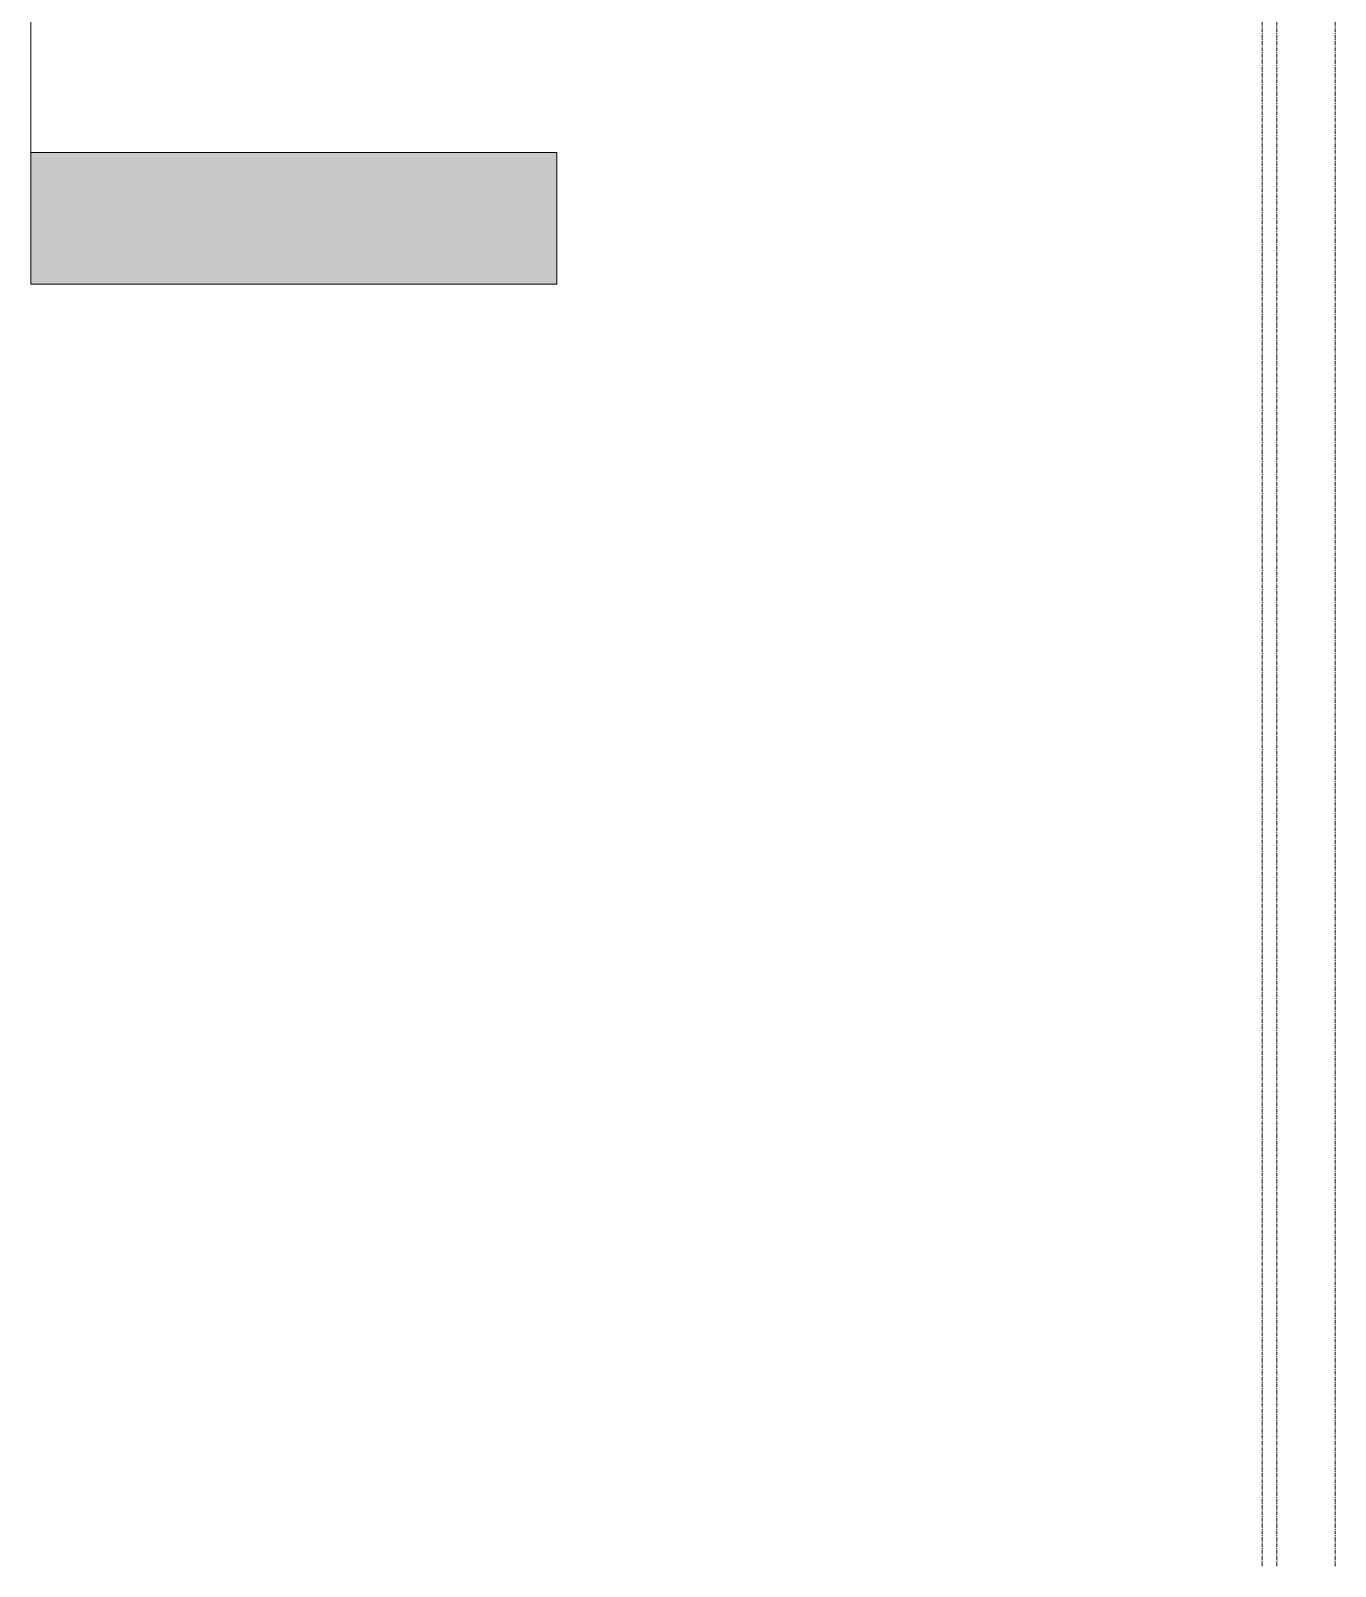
# Model space of a CAD drawing. Header units: inches. Extents: x -23227 to -2744, y -314 to 853.
# Drawn here: x -3246.9 to -3068.3, y -273.2 to -63 of the extents above; entities that cross this region are included whole.
import ezdxf

# ---------------------------------------------------------------- set-up
doc = ezdxf.new("R2010")
doc.units = ezdxf.units.IN
doc.header["$MEASUREMENT"] = 0
doc.linetypes.add('Grid Line 1_2_', pattern=[0.875, 0.5, -0.125, 0.125, -0.125])
doc.layers.add('G-ANNO-SYMB', color=111, linetype='Continuous', lineweight=9)
doc.layers.add('S-GRID', color=1, linetype='Continuous', lineweight=9)

# ---------------------------------------------------------------- blocks, each defined once
blk = doc.blocks.new('Section - 3_32_ x 3_8_-18514-Section 22')
at = {"layer": 'G-ANNO-SYMB'}
blk.add_hatch(color=256, dxfattribs=at).paths.add_polyline_path([(24220.84, -79.66), (24148.84, -79.66), (24148.84, -97.66), (24220.84, -97.66)], flags=0)
for p, q in [((24148.84, -97.66), (24148.84, -79.66)), ((24148.84, -79.66), (24220.84, -79.66)), ((24220.84, -79.66), (24220.84, -97.66)), ((24220.84, -97.66), (24148.84, -97.66))]:
    blk.add_line(p, q, dxfattribs=at)

msp = doc.modelspace()

# ---------------------------------------------------------------- linework, layer by layer
at = {"layer": 'G-ANNO-SYMB'}
msp.add_line((-3246.88152, 545.15708), (-3246.88152, -79.66081), dxfattribs=at)
at = {"layer": 'S-GRID', "linetype": 'Grid Line 1_2_'}
for p, q in [((-3078.30825, -273.16081), (-3078.30825, 489.49301)), ((-3076.30825, -273.16081), (-3076.30825, 489.49301)), ((-3068.30825, -273.16081), (-3068.30825, 489.49301)), ((-3068.30825, -273.16081), (-3068.30825, 489.49301))]:
    msp.add_line(p, q, dxfattribs=at)

# ---------------------------------------------------------------- block references
at = {"layer": 'G-ANNO-SYMB'}
msp.add_blockref('Section - 3_32_ x 3_8_-18514-Section 22', (-27395.71683, 0), dxfattribs=at)

doc.saveas('drawing.dxf')
